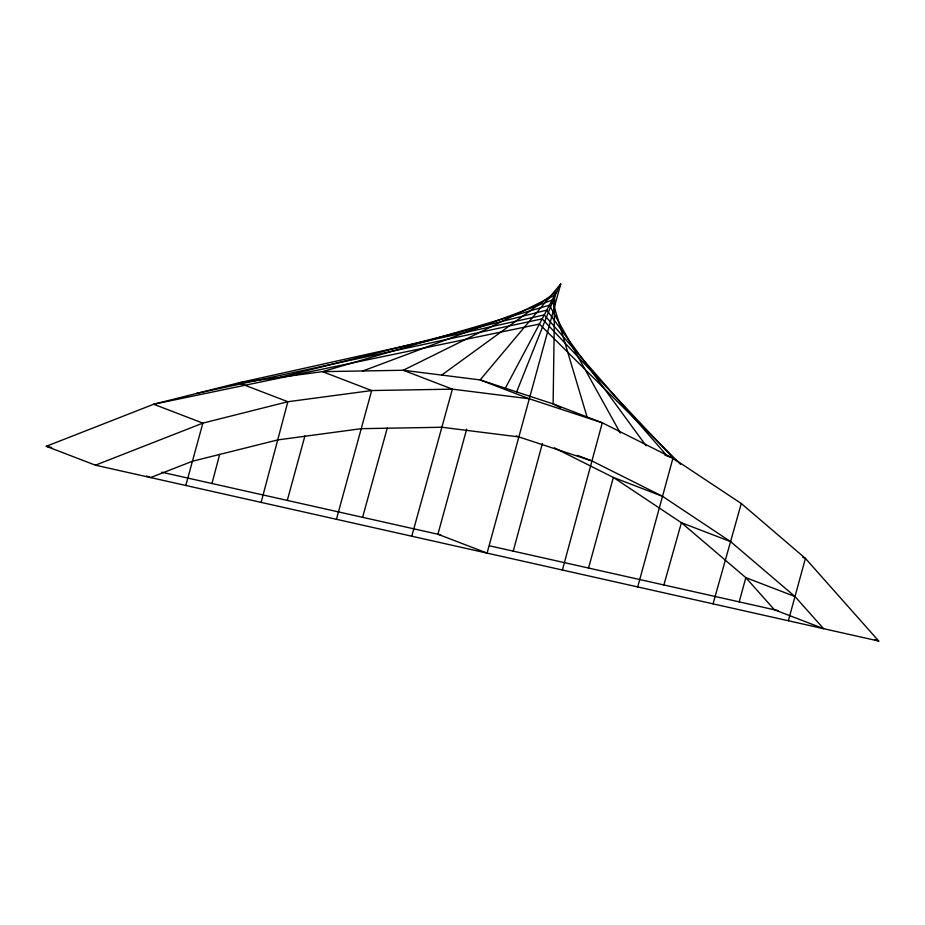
<?xml version="1.0" encoding="UTF-8"?>
<svg xmlns="http://www.w3.org/2000/svg" width="925" height="925" viewBox="0 0 925 925"><rect width="100%" height="100%" fill="white"/><g stroke="black" fill="none" stroke-linecap="round" stroke-linejoin="round"><path stroke-width="1.39" d="M211.952 483.498L219.699 454.348M261.116 502.391L287.86 401.728L371.665 390.547L452.394 389.147L529.297 398.791L602.279 422.794L672.949 458.187L741.283 503.524L805.421 558.399L878.75 641.048L95.414 465.183L46.25 446.301L153.689 404.237L238.696 382.846L544.258 314.928L666.532 455.262M513.236 551.138L542.408 443.445M562.4 570.031L602.279 422.794L553.115 403.913L480.133 379.909L403.231 370.254L322.501 371.653L238.696 382.846L287.86 401.728L202.864 423.118L95.414 465.183M185.798 485.475L202.864 423.118L153.689 404.237L539.402 324.062L680.569 464.304M287.282 500.413L304.926 435.883M336.446 519.295L371.665 390.547L322.501 371.653L549.427 305.204L620.305 433.027M466.674 429.108L437.918 534.234L487.082 553.115L560.723 283.952L480.133 379.909L529.297 398.791M588.554 568.054L613.344 477.427L554.329 447.85M637.718 586.936L672.949 458.187L664.971 455.123M739.202 601.874L745.827 577.651L681.401 522.706L613.344 477.427L662.52 496.32L730.577 541.599L794.991 596.532L823.574 628.665L774.41 609.772L745.827 577.651L794.991 596.532M788.366 620.756L805.421 558.399L802.761 557.382M362.6 517.318L387.367 427.674M411.764 536.211L452.394 389.147L403.231 370.254L554.676 295.329L553.115 403.913L560.689 407.705M663.884 584.958L681.401 522.706L730.577 541.599M713.048 603.852L741.283 503.524M516.624 391.911L556.711 291.491L441.688 375.087M504.715 389.356L560.723 283.952M362.866 370.96L552.19 300.001L587.213 417.464M280.599 377.25L546.814 310.118L646.078 445.746M196.192 393.541L542.177 318.859L675.724 460.615M662.52 496.32L591.942 460.951L518.867 436.924L441.861 427.257L361.236 428.68L277.708 439.918L192.423 461.251L150.59 477.578L146.601 476.04M46.25 446.301L51.765 447.538M161.736 472.224L440.705 534.858M489.522 545.819L778.549 610.708M577.327 455.331L591.942 460.951M516.208 435.906L518.867 436.924M874.761 639.522L878.75 641.048"/></g></svg>
